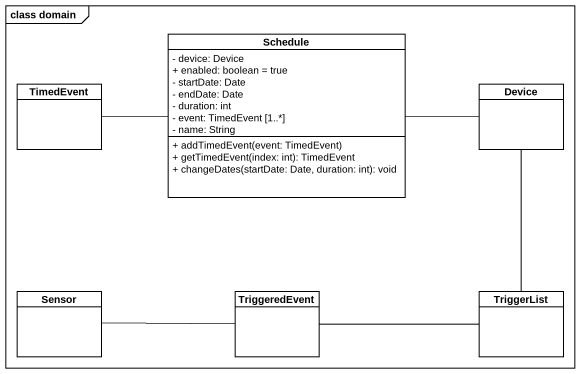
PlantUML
@startuml
mainframe class domain
hide circle
hide empty members
skinparam classAttributeIconSize 0
class Schedule {
  - device: Device
  + enabled: boolean = true
  - startDate: Date
  - endDate: Date
  - duration: int
  - event: TimedEvent [1..*]
  - name: String
  + addTimedEvent(event: TimedEvent)
  + getTimedEvent(index: int): TimedEvent
  + changeDates(startDate: Date, duration: int): void
}
class TimedEvent
class Device
class Sensor
class TriggeredEvent
class TriggerList
TimedEvent -right- Schedule
Device -left- Schedule
Sensor -right- TriggeredEvent
TriggeredEvent -right- TriggerList
TriggerList -up- Device
@enduml
